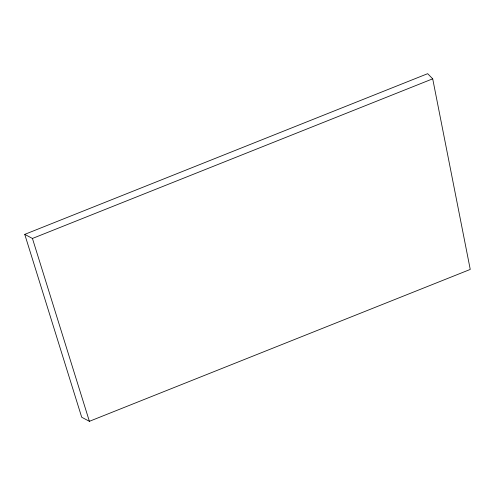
<?xml version="1.0" encoding="UTF-8"?>
<svg xmlns="http://www.w3.org/2000/svg" width="495" height="495" viewBox="0 0 495 495"><rect width="100%" height="100%" fill="white"/><g stroke="black" fill="none" stroke-linecap="round" stroke-linejoin="round"><path stroke-width="0.74" d="M24.75 234.37L427.661 73.681L432.704 78.823L470.25 269.428L89.391 421.319L81.7 417.236L24.75 234.37L32.441 238.46L89.391 421.319M32.441 238.46L432.704 78.823"/></g></svg>
